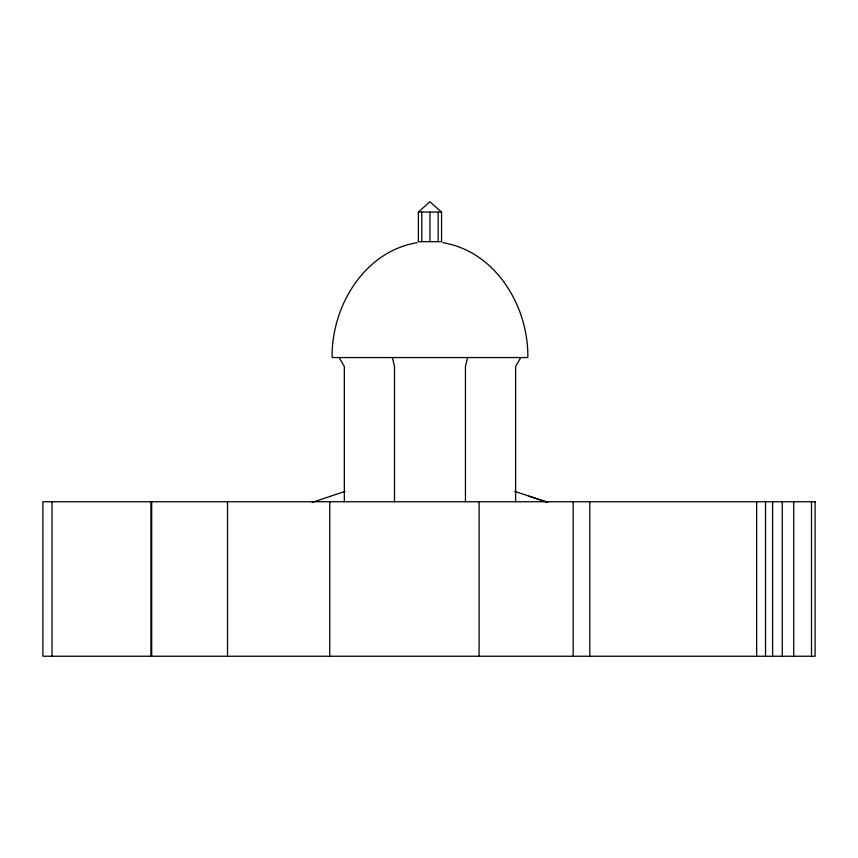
<?xml version="1.0" encoding="UTF-8"?>
<svg xmlns="http://www.w3.org/2000/svg" width="858" height="858" viewBox="0 0 858 858"><rect width="100%" height="100%" fill="white"/><g stroke="black" fill="none" stroke-linecap="round" stroke-linejoin="round"><path stroke-width="1.29" d="M467.567 357.55L465.444 366.559L465.444 501.737M520.752 357.55L515.604 366.559L515.604 501.737M418.382 212.065L429.858 201.769L441.559 212.065L441.559 241.677L418.382 241.677L418.382 212.065L441.559 212.065M312.269 502.348L345.077 491.409M417.202 242.675C364.124 251.362 331.295 306.596 332.121 357.55L527.82 357.55C528.646 306.596 495.817 251.362 442.739 242.675M514.671 491.355L547.854 502.413M529.107 496.16L547.157 502.177M339.189 357.55L344.337 366.559L344.337 501.737M392.374 357.55L394.498 366.559L394.498 501.737M811.496 501.737L811.496 656.231M793.725 501.737L793.725 656.231M782.271 501.737L782.271 656.231M772.618 501.737L772.618 656.231M765.529 501.737L765.529 656.231M756.649 501.737L756.649 656.231M589.8 501.737L589.8 656.231M573.187 501.737L573.187 656.231M479.086 501.737L479.086 656.231M438.159 212.065L438.159 241.677M429.976 212.065L429.976 241.677M421.782 212.065L421.782 241.677M329.74 501.737L329.74 656.231M227.52 501.737L227.52 656.231M151.684 501.737L151.684 656.231M150.911 501.737L150.911 656.231M52.038 501.737L52.038 656.231M815.1 501.737L42.9 501.737L42.9 656.231L815.1 656.231L815.1 501.737"/></g></svg>
